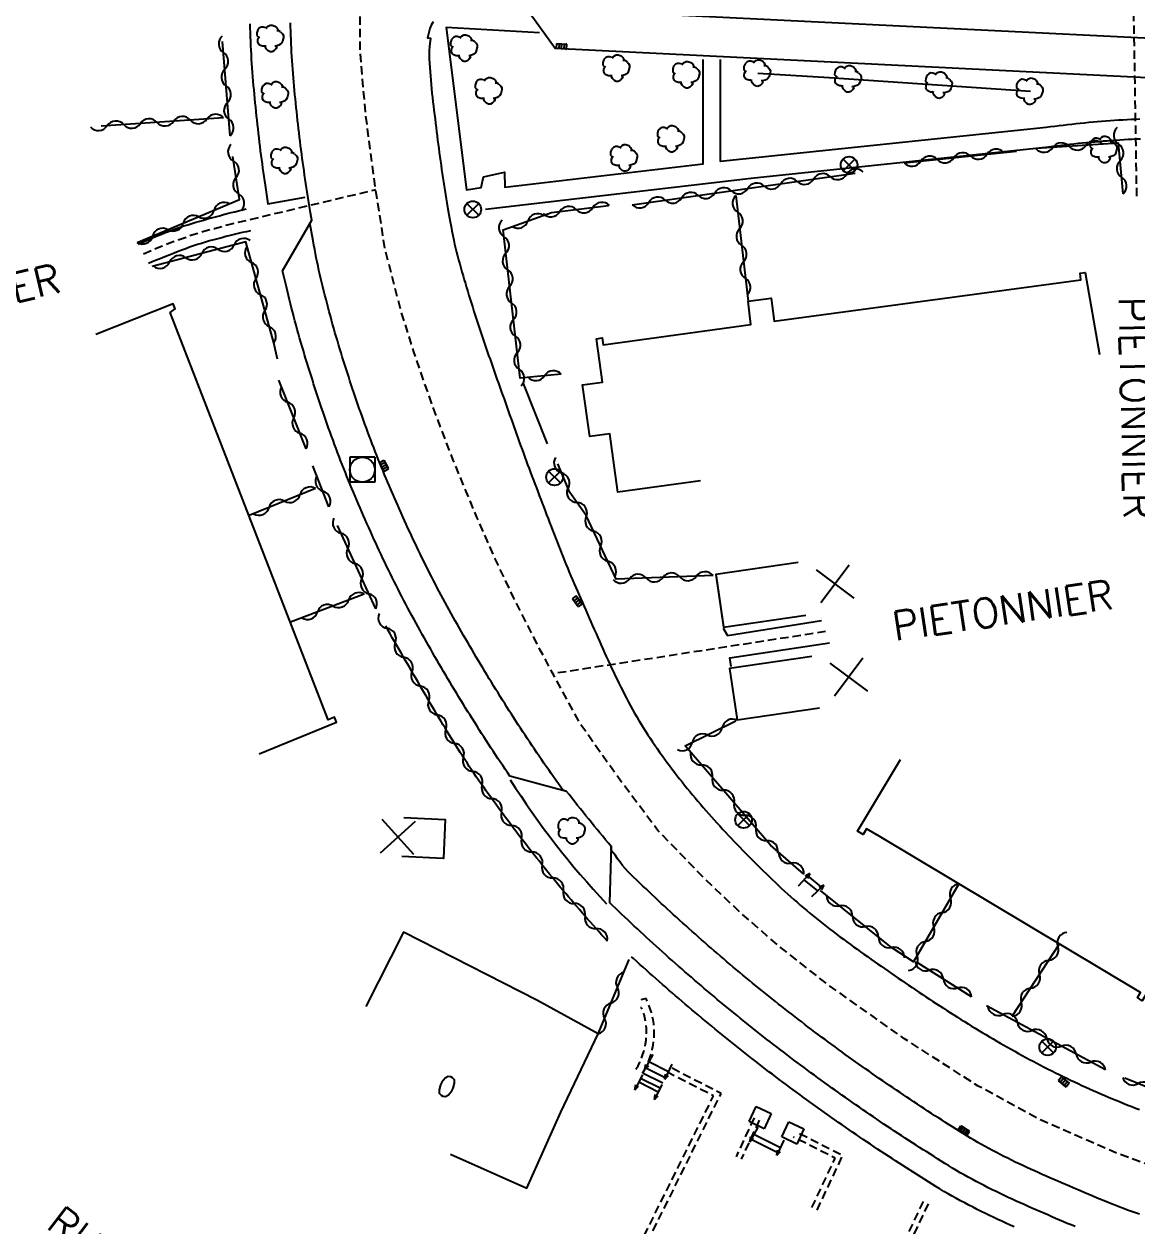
# Model space of a CAD drawing. Header units: millimetres. Extents: x 79000 to 80002, y 144000 to 145000.
# Drawn here: x 79216.1 to 79282.9, y 144671.1 to 144743.2 of the extents above; entities that cross this region are included whole.
import ezdxf
from ezdxf.enums import TextEntityAlignment as Align

# ---------------------------------------------------------------- set-up
doc = ezdxf.new("R2010")
doc.units = ezdxf.units.MM
doc.linetypes.add('DASHED', pattern=[0.75, 0.5, -0.25])
doc.layers.get('0').update_dxf_attribs({"linetype": 'CONTINUOUS'})
for name, color, linetype in [('W0001', 6, 'DASHED'), ('W0008', 7, 'CONTINUOUS'), ('W0100', 7, 'CONTINUOUS'), ('W0105', 7, 'CONTINUOUS'), ('W0112', 1, 'DASHED'), ('W0300', 7, 'CONTINUOUS'), ('W0302', 3, 'CONTINUOUS'), ('W0310', 3, 'CONTINUOUS'), ('W0400', 7, 'CONTINUOUS'), ('W0420', 7, 'CONTINUOUS'), ('W0469', 7, 'CONTINUOUS'), ('W0989', 7, 'CONTINUOUS'), ('W0991', 7, 'CONTINUOUS')]:
    doc.layers.add(name, color=color, linetype=linetype)
doc.styles.get("Standard").update_dxf_attribs({"font": 'romans.shx', "width": 0.85})

# ---------------------------------------------------------------- blocks, each defined once
blk = doc.blocks.new('T300')
for p, q in [((-0.286, 0.629), (-0.171, 0.743)), ((-0.171, 0.743), (-0.057, 0.8)), ((-0.057, 0.8), (0.057, 0.8)), ((0.057, 0.8), (0.229, 0.743)), ((0.229, 0.743), (0.343, 0.629)), ((-0.8, 0.514), (-0.857, 0.343)), ((-0.857, 0.343), (-0.857, 0.171)), ((-0.857, 0.171), (-0.743, 0.057)), ((-0.686, 0.629), (-0.8, 0.514)), ((-0.8, -0.057), (-0.743, 0.057)), ((-0.743, 0.057), (-0.686, 0.114)), ((-0.571, 0.686), (-0.686, 0.629)), ((-0.457, 0.686), (-0.571, 0.686)), ((-0.286, 0.629), (-0.457, 0.686)), ((-0.229, 0.571), (-0.286, 0.629)), ((0.343, 0.629), (0.4, 0.514)), ((0.457, 0.457), (0.343, 0.457)), ((0.4, 0.514), (0.4, 0.457)), ((0.571, 0.4), (0.457, 0.457)), ((0.571, 0.4), (0.686, 0.286)), ((0.686, 0.286), (0.743, 0.171)), ((0.743, 0.057), (0.686, -0.171)), ((0.743, 0.171), (0.743, 0.057)), ((-0.8, -0.171), (-0.8, -0.057)), ((-0.8, -0.229), (-0.8, -0.171)), ((-0.743, -0.343), (-0.8, -0.229)), ((-0.686, -0.4), (-0.743, -0.343)), ((-0.514, -0.457), (-0.686, -0.4)), ((-0.4, -0.457), (-0.514, -0.457)), ((-0.4, -0.457), (-0.343, -0.457)), ((-0.343, -0.457), (-0.343, -0.4)), ((-0.343, -0.514), (-0.343, -0.457)), ((-0.286, -0.629), (-0.343, -0.514)), ((-0.171, -0.743), (-0.286, -0.629)), ((0.229, -0.686), (0.171, -0.743)), ((0.286, -0.457), (0.229, -0.457)), ((0.286, -0.629), (0.229, -0.686)), ((0.457, -0.4), (0.286, -0.457)), ((0.343, -0.514), (0.286, -0.629)), ((0.343, -0.514), (0.343, -0.457)), ((0.571, -0.343), (0.457, -0.4)), ((0.629, -0.286), (0.571, -0.343)), ((0.686, -0.171), (0.629, -0.286)), ((-0.057, -0.8), (-0.171, -0.743)), ((0.057, -0.8), (-0.057, -0.8)), ((0.171, -0.743), (0.057, -0.8))]:
    blk.add_line(p, q)
blk = doc.blocks.new('T400')
for p, q in [((-0.15, 0.3), (0.15, 0.3)), ((-0.15, -0.25), (-0.15, 0.3)), ((-0.15, 0.15), (0.15, 0.15)), ((-0.15, 0), (0.15, 0)), ((0.15, 0.3), (0.15, -0.25)), ((-0.15, -0.15), (0.15, -0.15)), ((-0.15, -0.25), (-0.15, -0.3)), ((-0.15, -0.3), (0.15, -0.3)), ((0.15, -0.3), (0.15, -0.25))]:
    blk.add_line(p, q)
blk = doc.blocks.new('t112o')
at = {"color": 0, "linetype": 'Continuous'}
for p, q in [((-0.5, 0.5), (0.5, 0.5)), ((-0.5, -0.5), (-0.5, 0.5)), ((0.5, 0.5), (0.5, -0.5)), ((0.5, -0.5), (-0.5, -0.5))]:
    blk.add_line(p, q, dxfattribs=at)
blk = doc.blocks.new('t105o')
for p, q in [((-0.5, 0), (0.5, 0)), ((0.5, 0), (0.2, 0.1)), ((0.5, 0), (0.2, -0.1))]:
    blk.add_line(p, q)
blk = doc.blocks.new('T420')
for p, q in [((0.75, 0.75), (-0.75, 0.75)), ((-0.75, 0.75), (-0.75, -0.75)), ((0.75, 0.75), (0.75, -0.75)), ((0.75, -0.75), (-0.75, -0.75))]:
    blk.add_line(p, q)
blk.add_ellipse((0, 0), major_axis=(-0.53, 0.53), ratio=1, start_param=3.926991, end_param=10.210176)
blk = doc.blocks.new('t310o')
at = {"color": 0, "linetype": 'Continuous'}
for centre, start, end in [((-0.5, 0.375), 216.8699, 323.1304), ((0.5, -0.375), 36.8699, 143.1303)]:
    blk.add_arc(centre, 0.625, start, end, dxfattribs=at)
blk = doc.blocks.new('t991o')
at = {"color": 0, "linetype": 'Continuous'}
for p, q in [((-1, 1), (1, -1)), ((-1, -1), (1, 1))]:
    blk.add_line(p, q, dxfattribs=at)
blk = doc.blocks.new('T469')
at = {"color": 0, "linetype": 'Continuous', "flags": 128}
for points in [[(-0.354, 0.354), (0.354, -0.354)], [(-0.354, -0.354), (0.354, 0.354)]]:
    blk.add_lwpolyline(points, dxfattribs=at)
at = {"color": 0, "linetype": 'Continuous'}
blk.add_circle((0, 0), 0.5, dxfattribs=at)

msp = doc.modelspace()

# ---------------------------------------------------------------- linework, layer by layer
at = {"layer": 'W0001', "flags": 128}
for points in [[(79332.553, 144666.84), (79302.423, 144670.695), (79297.67, 144671.223), (79292.637, 144672.109), (79288.867, 144673.076), (79284.94, 144674.267), (79281.654, 144675.465), (79277.13, 144677.443), (79273.363, 144679.483), (79268.931, 144682.324), (79264.323, 144685.586), (79261.352, 144687.924), (79259.1, 144689.882), (79256.873, 144691.993), (79254.137, 144694.819), (79251.93, 144697.771), (79250.835, 144699.287), (79249.492, 144701.207), (79247.089, 144705.629), (79245.503, 144708.744), (79244.308, 144711.271), (79243.287, 144713.6), (79241.867, 144717.021), (79240.58, 144720.395), (79239.5, 144723.528), (79238.716, 144726.04), (79237.774, 144729.691), (79237.097, 144734.036), (79236.596, 144737.914), (79236.285, 144741.602), (79236.309, 144748.151), (79236.834, 144755.128), (79237.743, 144759.946), (79240.226, 144768.725), (79243.233, 144776.109), (79246.729, 144783.05), (79250.168, 144788.943), (79255.44, 144795.677), (79261.072, 144800.673), (79265.382, 144803.61), (79268.799, 144805.676), (79272.997, 144807.927), (79278.291, 144810.455), (79283.178, 144812.416), (79286.986, 144813.673), (79289.955, 144814.494), (79293.56, 144815.35), (79296.287, 144815.881), (79300.042, 144816.461), (79303.15, 144816.835), (79310.091, 144817.555)], [(79282.653, 144745.347), (79282.857, 144732.777)], [(79223.28, 144729.391), (79223.763, 144729.606), (79224.297, 144729.827), (79224.899, 144730.068), (79226.176, 144730.526), (79226.912, 144730.749), (79227.539, 144730.921), (79228.488, 144731.172), (79237.22, 144733.247)], [(79264.203, 144706.738), (79247.857, 144704.216)]]:
    msp.add_lwpolyline(points, dxfattribs=at)
at = {"layer": 'W0008', "flags": 128}
for points in [[(79313.365, 144738.471), (79247.973, 144741.713), (79246.222, 144744.138)], [(79315.131, 144740.769), (79246.222, 144744.138)], [(79229.665, 144743.189), (79229.672, 144742.938), (79229.679, 144742.685), (79229.688, 144742.417), (79229.699, 144742.148), (79229.71, 144741.879), (79229.724, 144741.611), (79229.738, 144741.344), (79229.754, 144741.077), (79229.771, 144740.81), (79229.79, 144740.545), (79229.809, 144740.28), (79229.83, 144740.015), (79229.851, 144739.751), (79229.873, 144739.488), (79229.897, 144739.226), (79229.921, 144738.964), (79229.945, 144738.702), (79229.971, 144738.441), (79229.997, 144738.181), (79230.024, 144737.921), (79230.051, 144737.662), (79230.078, 144737.403), (79230.107, 144737.143), (79230.136, 144736.882), (79230.165, 144736.622), (79230.196, 144736.361), (79230.227, 144736.101), (79230.259, 144735.841), (79230.292, 144735.581), (79230.325, 144735.321), (79230.359, 144735.061), (79230.394, 144734.802), (79230.429, 144734.542), (79230.466, 144734.283), (79230.503, 144734.023), (79230.54, 144733.764), (79230.578, 144733.505), (79230.745, 144732.402), (79232.974, 144732.793)], [(79248.666, 144697.158), (79245.265, 144698.073), (79245.121, 144698.284), (79244.977, 144698.496), (79244.834, 144698.709), (79244.691, 144698.922), (79244.549, 144699.135), (79244.407, 144699.349), (79244.266, 144699.563), (79244.125, 144699.777), (79243.985, 144699.992), (79243.845, 144700.207), (79243.706, 144700.422), (79243.568, 144700.637), (79243.429, 144700.853), (79243.292, 144701.069), (79243.154, 144701.286), (79243.018, 144701.503), (79242.881, 144701.72), (79242.746, 144701.937), (79242.61, 144702.155), (79242.476, 144702.373), (79242.341, 144702.591), (79242.208, 144702.81), (79242.074, 144703.028), (79241.942, 144703.248), (79241.809, 144703.467), (79241.678, 144703.687), (79241.546, 144703.907), (79241.416, 144704.128), (79241.285, 144704.349), (79241.156, 144704.57), (79241.026, 144704.791), (79240.898, 144705.013), (79240.769, 144705.235), (79240.642, 144705.457), (79240.514, 144705.68), (79240.388, 144705.903), (79240.261, 144706.126), (79240.136, 144706.35), (79240.01, 144706.574), (79239.886, 144706.798), (79239.761, 144707.023), (79239.638, 144707.247), (79239.514, 144707.473), (79239.391, 144707.699), (79239.269, 144707.926), (79239.148, 144708.153), (79239.028, 144708.38), (79238.908, 144708.608), (79238.79, 144708.836), (79238.672, 144709.065), (79238.555, 144709.293), (79238.439, 144709.522), (79238.324, 144709.752), (79238.21, 144709.981), (79238.096, 144710.211), (79237.984, 144710.441), (79237.872, 144710.672), (79237.761, 144710.903), (79237.651, 144711.133), (79237.541, 144711.365), (79237.432, 144711.596), (79237.325, 144711.828), (79237.217, 144712.06), (79237.111, 144712.292), (79237.005, 144712.524), (79236.9, 144712.757), (79236.795, 144712.989), (79236.692, 144713.222), (79236.588, 144713.456), (79236.486, 144713.689), (79236.384, 144713.923), (79236.283, 144714.156), (79236.183, 144714.39), (79236.083, 144714.625), (79235.983, 144714.859), (79235.884, 144715.093), (79235.786, 144715.328), (79235.689, 144715.563), (79235.591, 144715.799), (79235.493, 144716.038), (79235.396, 144716.279), (79235.299, 144716.52), (79235.204, 144716.761), (79235.11, 144717.003), (79235.017, 144717.244), (79234.925, 144717.486), (79234.834, 144717.728), (79234.744, 144717.97), (79234.655, 144718.212), (79234.567, 144718.454), (79234.479, 144718.696), (79234.393, 144718.938), (79234.307, 144719.181), (79234.222, 144719.423), (79234.138, 144719.666), (79234.055, 144719.909), (79233.972, 144720.151), (79233.891, 144720.394), (79233.81, 144720.637), (79233.729, 144720.879), (79233.649, 144721.122), (79233.57, 144721.365), (79233.492, 144721.607), (79233.414, 144721.85), (79233.336, 144722.093), (79233.259, 144722.336), (79233.182, 144722.579), (79233.104, 144722.831), (79233.026, 144723.084), (79232.949, 144723.338), (79232.874, 144723.591), (79232.799, 144723.845), (79232.726, 144724.099), (79232.653, 144724.353), (79232.582, 144724.607), (79232.511, 144724.861), (79232.442, 144725.116), (79232.373, 144725.37), (79232.305, 144725.625), (79232.239, 144725.88), (79232.173, 144726.135), (79232.108, 144726.39), (79232.044, 144726.645), (79231.981, 144726.9), (79231.919, 144727.155), (79231.857, 144727.413), (79231.631, 144728.378), (79233.376, 144731.406), (79233.313, 144731.847), (79233.27, 144732.099), (79233.228, 144732.351), (79233.186, 144732.603), (79233.146, 144732.855), (79233.105, 144733.107), (79233.066, 144733.36), (79233.027, 144733.612), (79232.989, 144733.865), (79232.952, 144734.117), (79232.915, 144734.37), (79232.879, 144734.623), (79232.844, 144734.876), (79232.809, 144735.129), (79232.776, 144735.382), (79232.742, 144735.635), (79232.71, 144735.888), (79232.678, 144736.141), (79232.647, 144736.395), (79232.616, 144736.649), (79232.587, 144736.902), (79232.558, 144737.156), (79232.529, 144737.41), (79232.502, 144737.664), (79232.475, 144737.918), (79232.448, 144738.172), (79232.422, 144738.426), (79232.396, 144738.681), (79232.372, 144738.935), (79232.348, 144739.19), (79232.324, 144739.444), (79232.302, 144739.699), (79232.28, 144739.953), (79232.259, 144740.208), (79232.24, 144740.463), (79232.221, 144740.718), (79232.203, 144740.973), (79232.187, 144741.228), (79232.172, 144741.483), (79232.158, 144741.738), (79232.145, 144741.993), (79232.134, 144742.249), (79232.124, 144742.504), (79232.116, 144742.76), (79232.109, 144743.006), (79232.102, 144743.252)], [(79240.669, 144743.313), (79240.551, 144743.113), (79240.453, 144742.899), (79240.313, 144742.352), (79240.494, 144742.332), (79240.436, 144741.835), (79240.428, 144741.584), (79240.426, 144741.333), (79240.431, 144741.082), (79240.441, 144740.831), (79240.456, 144740.573), (79240.474, 144740.315), (79240.494, 144740.058), (79240.516, 144739.8), (79240.539, 144739.543), (79240.565, 144739.286), (79240.592, 144739.029), (79240.62, 144738.772), (79240.649, 144738.516), (79240.68, 144738.259), (79240.711, 144738.003), (79240.742, 144737.746), (79240.774, 144737.49), (79240.805, 144737.233), (79240.837, 144736.977), (79240.868, 144736.725), (79240.9, 144736.473), (79240.931, 144736.221), (79240.964, 144735.969), (79240.997, 144735.717), (79241.03, 144735.466), (79241.064, 144735.214), (79241.099, 144734.962), (79241.134, 144734.711), (79241.169, 144734.46), (79241.205, 144734.208), (79241.242, 144733.957), (79241.28, 144733.706), (79241.318, 144733.455), (79241.357, 144733.204), (79241.396, 144732.953), (79241.436, 144732.703), (79241.477, 144732.452), (79241.519, 144732.202), (79241.56, 144731.979), (79241.604, 144731.756), (79241.649, 144731.534), (79241.692, 144731.312), (79241.741, 144731.039), (79241.788, 144730.767), (79241.837, 144730.494), (79241.894, 144730.223), (79241.95, 144729.983), (79242.008, 144729.744), (79242.067, 144729.505), (79242.128, 144729.266), (79242.19, 144729.028), (79242.254, 144728.791), (79242.32, 144728.553), (79242.386, 144728.316), (79242.454, 144728.08), (79242.522, 144727.843), (79242.592, 144727.607), (79242.662, 144727.371), (79242.734, 144727.136), (79242.806, 144726.9), (79242.88, 144726.659), (79242.956, 144726.419), (79243.032, 144726.178), (79243.109, 144725.938), (79243.186, 144725.698), (79243.264, 144725.458), (79243.343, 144725.219), (79243.422, 144724.979), (79243.502, 144724.74), (79243.582, 144724.501), (79243.663, 144724.262), (79243.745, 144724.024), (79243.826, 144723.785), (79243.908, 144723.547), (79243.991, 144723.308), (79244.074, 144723.07), (79244.157, 144722.832), (79244.24, 144722.594), (79244.323, 144722.356), (79244.407, 144722.119), (79244.491, 144721.881), (79244.575, 144721.643), (79244.66, 144721.405), (79244.744, 144721.168), (79244.828, 144720.93), (79244.913, 144720.692), (79244.997, 144720.455), (79245.081, 144720.217), (79245.165, 144719.98), (79245.25, 144719.742), (79245.334, 144719.504), (79245.415, 144719.273), (79245.497, 144719.043), (79245.579, 144718.813), (79245.661, 144718.582), (79245.743, 144718.352), (79245.826, 144718.122), (79245.909, 144717.892), (79245.992, 144717.662), (79246.076, 144717.432), (79246.16, 144717.202), (79246.245, 144716.973), (79246.33, 144716.744), (79246.416, 144716.515), (79246.502, 144716.286), (79246.589, 144716.057), (79246.677, 144715.826), (79246.765, 144715.595), (79246.853, 144715.364), (79246.941, 144715.133), (79247.028, 144714.902), (79247.116, 144714.67), (79247.204, 144714.439), (79247.292, 144714.208), (79247.38, 144713.977), (79247.468, 144713.746), (79247.556, 144713.515), (79247.645, 144713.284), (79247.734, 144713.053), (79247.823, 144712.823), (79247.912, 144712.592), (79248.002, 144712.362), (79248.092, 144712.131), (79248.182, 144711.901), (79248.273, 144711.671), (79248.365, 144711.442), (79248.457, 144711.212), (79248.549, 144710.983), (79248.642, 144710.754), (79248.736, 144710.525), (79248.83, 144710.296), (79248.925, 144710.068), (79249.021, 144709.84), (79249.117, 144709.612), (79249.215, 144709.385), (79249.313, 144709.158), (79249.412, 144708.931), (79249.512, 144708.705), (79249.612, 144708.479), (79249.716, 144708.248), (79249.819, 144708.017), (79249.921, 144707.785), (79250.023, 144707.554), (79250.125, 144707.322), (79250.227, 144707.091), (79250.329, 144706.859), (79250.431, 144706.628), (79250.533, 144706.396), (79250.636, 144706.165), (79250.739, 144705.934), (79250.842, 144705.703), (79250.946, 144705.472), (79251.05, 144705.242), (79251.155, 144705.012), (79251.261, 144704.782), (79251.368, 144704.553), (79251.476, 144704.325), (79251.585, 144704.097), (79251.695, 144703.869), (79251.806, 144703.642), (79251.918, 144703.416), (79252.032, 144703.19), (79252.148, 144702.965), (79252.265, 144702.741), (79252.383, 144702.518), (79252.503, 144702.296), (79252.626, 144702.074), (79252.75, 144701.854), (79252.876, 144701.634), (79253.004, 144701.416), (79253.135, 144701.198), (79253.267, 144700.982), (79253.402, 144700.767), (79253.54, 144700.553), (79253.68, 144700.341), (79253.819, 144700.133), (79253.96, 144699.926), (79254.102, 144699.721), (79254.246, 144699.516), (79254.391, 144699.313), (79254.537, 144699.111), (79254.684, 144698.91), (79254.832, 144698.71), (79254.982, 144698.511), (79255.133, 144698.313), (79255.285, 144698.116), (79255.438, 144697.92), (79255.592, 144697.724), (79255.748, 144697.53), (79255.904, 144697.337), (79256.061, 144697.145), (79256.22, 144696.953), (79256.379, 144696.763), (79256.54, 144696.573), (79256.701, 144696.384), (79256.863, 144696.196), (79257.027, 144696.009), (79257.191, 144695.822), (79257.356, 144695.636), (79257.522, 144695.451), (79257.689, 144695.267), (79257.856, 144695.084), (79258.025, 144694.901), (79258.194, 144694.719), (79258.364, 144694.537), (79258.534, 144694.356), (79258.706, 144694.176), (79258.878, 144693.996), (79259.051, 144693.817), (79259.224, 144693.639), (79259.398, 144693.461), (79259.573, 144693.283), (79259.748, 144693.106), (79259.924, 144692.93), (79260.101, 144692.754), (79260.278, 144692.579), (79260.455, 144692.404), (79260.633, 144692.229), (79260.812, 144692.055), (79260.991, 144691.882), (79261.174, 144691.705), (79261.359, 144691.53), (79261.545, 144691.356), (79261.732, 144691.184), (79261.921, 144691.014), (79262.11, 144690.844), (79262.301, 144690.676), (79262.492, 144690.509), (79262.685, 144690.344), (79262.878, 144690.18), (79263.073, 144690.017), (79263.268, 144689.855), (79263.465, 144689.694), (79263.662, 144689.534), (79263.86, 144689.376), (79264.059, 144689.218), (79264.259, 144689.062), (79264.459, 144688.906), (79264.661, 144688.752), (79264.863, 144688.598), (79265.066, 144688.445), (79265.269, 144688.293), (79265.473, 144688.142), (79265.678, 144687.992), (79265.884, 144687.842), (79266.09, 144687.693), (79266.296, 144687.545), (79266.503, 144687.398), (79266.711, 144687.251), (79266.916, 144687.106), (79267.121, 144686.962), (79267.327, 144686.818), (79267.532, 144686.675), (79267.738, 144686.531), (79267.944, 144686.388), (79268.15, 144686.246), (79268.356, 144686.103), (79268.563, 144685.961), (79268.769, 144685.82), (79268.976, 144685.679), (79269.184, 144685.538), (79269.391, 144685.398), (79269.599, 144685.258), (79269.807, 144685.118), (79270.015, 144684.979), (79270.224, 144684.84), (79270.433, 144684.702), (79270.642, 144684.565), (79270.851, 144684.428), (79271.061, 144684.291), (79271.271, 144684.155), (79271.482, 144684.019), (79271.693, 144683.885), (79271.904, 144683.75), (79272.115, 144683.616), (79272.327, 144683.483), (79272.54, 144683.351), (79272.752, 144683.219), (79272.965, 144683.088), (79273.179, 144682.957), (79273.393, 144682.827), (79273.607, 144682.698), (79273.822, 144682.57), (79274.037, 144682.442), (79274.253, 144682.315), (79274.469, 144682.189), (79274.686, 144682.064), (79274.903, 144681.939), (79275.12, 144681.815), (79275.338, 144681.692), (79275.557, 144681.57), (79275.776, 144681.448), (79275.996, 144681.328), (79276.216, 144681.208), (79276.436, 144681.089), (79276.658, 144680.971), (79276.879, 144680.854), (79277.102, 144680.738), (79277.325, 144680.623), (79277.548, 144680.509), (79277.772, 144680.396), (79277.997, 144680.284), (79278.222, 144680.172), (79278.448, 144680.062), (79278.675, 144679.953), (79278.901, 144679.845), (79279.127, 144679.739), (79279.354, 144679.633), (79279.581, 144679.528), (79279.809, 144679.425), (79280.037, 144679.322), (79280.265, 144679.221), (79280.494, 144679.12), (79280.723, 144679.021), (79280.952, 144678.922), (79281.182, 144678.824), (79281.412, 144678.728), (79281.643, 144678.632), (79281.874, 144678.537), (79282.105, 144678.443), (79282.336, 144678.35), (79282.568, 144678.258), (79282.8, 144678.167), (79283.032, 144678.077)], [(79247.033, 144742.648), (79241.441, 144742.968), (79242.668, 144733.229), (79243.532, 144733.366), (79243.687, 144734.004), (79244.945, 144734.301), (79244.958, 144733.395), (79256.869, 144734.783), (79256.869, 144741.045)], [(79283.054, 144737.466), (79282.8, 144737.456), (79282.546, 144737.444), (79282.293, 144737.432), (79282.039, 144737.417), (79281.783, 144737.402), (79281.527, 144737.385), (79281.271, 144737.367), (79281.016, 144737.348), (79280.76, 144737.328), (79280.504, 144737.307), (79280.249, 144737.285), (79279.994, 144737.262), (79279.738, 144737.238), (79279.483, 144737.213), (79279.228, 144737.186), (79278.973, 144737.159), (79278.718, 144737.131), (79278.464, 144737.101), (79278.209, 144737.071), (79277.954, 144737.039), (79277.7, 144737.006), (79277.446, 144736.973), (79257.903, 144734.923), (79257.903, 144741.045)], [(79243.806, 144732.083), (79259.749, 144733.94), (79277.583, 144735.811), (79277.851, 144735.846), (79278.101, 144735.878), (79278.351, 144735.909), (79278.6, 144735.939), (79278.85, 144735.968), (79279.1, 144735.996), (79279.35, 144736.023), (79279.601, 144736.048), (79279.851, 144736.073), (79280.101, 144736.097), (79280.352, 144736.12), (79280.603, 144736.141), (79280.853, 144736.162), (79281.104, 144736.181), (79281.355, 144736.2), (79281.606, 144736.217), (79281.857, 144736.234), (79282.108, 144736.249), (79282.355, 144736.263), (79282.602, 144736.276), (79282.849, 144736.287), (79283.096, 144736.296)], [(79222.974, 144729.965), (79223.197, 144730.071), (79223.42, 144730.174), (79223.645, 144730.275), (79223.871, 144730.373), (79224.098, 144730.469), (79224.326, 144730.562), (79224.554, 144730.653), (79224.784, 144730.742), (79225.015, 144730.828), (79225.247, 144730.911), (79225.48, 144730.992), (79225.714, 144731.069), (79225.949, 144731.144), (79226.184, 144731.217), (79226.421, 144731.287), (79226.657, 144731.356), (79226.894, 144731.423), (79227.132, 144731.489), (79227.37, 144731.554), (79227.607, 144731.618), (79227.845, 144731.682), (79228.083, 144731.747), (79228.31, 144731.807), (79228.537, 144731.866), (79228.764, 144731.923), (79228.992, 144731.979), (79229.22, 144732.033), (79229.448, 144732.085)], [(79229.706, 144730.776), (79229.459, 144730.722), (79229.214, 144730.666), (79228.968, 144730.609), (79228.723, 144730.55), (79228.479, 144730.49), (79228.234, 144730.427), (79227.989, 144730.364), (79227.743, 144730.3), (79227.498, 144730.234), (79227.254, 144730.167), (79227.01, 144730.097), (79226.767, 144730.024), (79226.525, 144729.947), (79226.289, 144729.868), (79226.054, 144729.786), (79225.82, 144729.701), (79225.587, 144729.614), (79225.355, 144729.526), (79225.123, 144729.436), (79224.892, 144729.345), (79224.66, 144729.254), (79224.429, 144729.163), (79224.217, 144729.079), (79224.006, 144728.993), (79223.795, 144728.906), (79223.586, 144728.817)], [(79258.052, 144706.943), (79258.325, 144706.507), (79263.962, 144707.415)], [(79258.535, 144704.647), (79258.454, 144705.175), (79264.445, 144706.06)], [(79275.514, 144671.043), (79275.271, 144671.153), (79275.026, 144671.263), (79274.781, 144671.376), (79274.535, 144671.49), (79274.289, 144671.606), (79274.042, 144671.724), (79273.795, 144671.844), (79273.547, 144671.965), (79273.299, 144672.09), (79273.05, 144672.216), (79272.801, 144672.345), (79272.552, 144672.476), (79272.303, 144672.61), (79272.054, 144672.747), (79271.805, 144672.886), (79271.555, 144673.029), (79271.306, 144673.174), (79271.057, 144673.323), (79270.815, 144673.471), (79270.589, 144673.612), (79270.369, 144673.748), (79270.149, 144673.886), (79269.93, 144674.023), (79269.711, 144674.161), (79269.493, 144674.3), (79269.275, 144674.439), (79269.057, 144674.578), (79268.839, 144674.718), (79268.622, 144674.858), (79268.405, 144674.999), (79268.188, 144675.14), (79267.972, 144675.282), (79267.756, 144675.424), (79267.54, 144675.566), (79267.325, 144675.709), (79267.11, 144675.852), (79266.895, 144675.996), (79266.681, 144676.14), (79266.467, 144676.284), (79266.253, 144676.429), (79266.039, 144676.575), (79265.826, 144676.72), (79265.613, 144676.867), (79265.401, 144677.013), (79265.189, 144677.16), (79264.977, 144677.308), (79264.766, 144677.456), (79264.554, 144677.604), (79264.344, 144677.753), (79264.133, 144677.902), (79263.923, 144678.052), (79263.713, 144678.202), (79263.503, 144678.353), (79263.294, 144678.504), (79263.085, 144678.655), (79262.877, 144678.807), (79262.669, 144678.959), (79262.461, 144679.112), (79262.253, 144679.265), (79262.046, 144679.419), (79261.839, 144679.573), (79261.632, 144679.727), (79261.426, 144679.882), (79261.22, 144680.037), (79261.015, 144680.193), (79260.809, 144680.349), (79260.604, 144680.506), (79260.4, 144680.663), (79260.196, 144680.821), (79259.992, 144680.979), (79259.788, 144681.137), (79259.585, 144681.296), (79259.382, 144681.455), (79259.179, 144681.615), (79258.977, 144681.775), (79258.775, 144681.936), (79258.573, 144682.097), (79258.372, 144682.258), (79258.171, 144682.42), (79257.971, 144682.582), (79257.77, 144682.745), (79257.571, 144682.909), (79257.371, 144683.072), (79257.172, 144683.236), (79256.973, 144683.401), (79256.774, 144683.566), (79256.576, 144683.731), (79256.378, 144683.897), (79256.181, 144684.064), (79255.984, 144684.231), (79255.787, 144684.398), (79255.59, 144684.566), (79255.394, 144684.734), (79255.198, 144684.902), (79255.003, 144685.071), (79254.808, 144685.241), (79254.613, 144685.411), (79254.418, 144685.581), (79254.224, 144685.752), (79254.031, 144685.923), (79253.837, 144686.095), (79253.644, 144686.267), (79253.451, 144686.44), (79253.259, 144686.613), (79253.067, 144686.787), (79252.875, 144686.961), (79252.684, 144687.135), (79252.565, 144687.244)]]:
    msp.add_lwpolyline(points, dxfattribs=at)
for points in [[(79283.027, 144671.798), (79282.791, 144671.88), (79282.555, 144671.964), (79282.32, 144672.05), (79282.085, 144672.137), (79281.852, 144672.226), (79281.618, 144672.317), (79281.386, 144672.409), (79281.153, 144672.502), (79280.922, 144672.597), (79280.69, 144672.693), (79280.46, 144672.79), (79280.229, 144672.888), (79279.996, 144672.988), (79279.763, 144673.088), (79279.529, 144673.187), (79279.296, 144673.287), (79279.062, 144673.386), (79278.828, 144673.486), (79278.595, 144673.585), (79278.362, 144673.685), (79278.128, 144673.785), (79277.895, 144673.886), (79277.663, 144673.987), (79277.43, 144674.089), (79277.198, 144674.191), (79276.966, 144674.294), (79276.734, 144674.398), (79276.503, 144674.503), (79276.273, 144674.608), (79276.043, 144674.715), (79275.813, 144674.823), (79275.585, 144674.932), (79275.356, 144675.043), (79275.129, 144675.155), (79274.902, 144675.268), (79274.676, 144675.383), (79274.45, 144675.5), (79274.226, 144675.618), (79274.002, 144675.739), (79273.78, 144675.861), (79273.558, 144675.985), (79273.337, 144676.111), (79273.117, 144676.24), (79272.899, 144676.37), (79272.681, 144676.503), (79272.467, 144676.636), (79272.254, 144676.769), (79272.04, 144676.902), (79271.827, 144677.036), (79271.614, 144677.17), (79271.402, 144677.305), (79271.19, 144677.44), (79270.978, 144677.575), (79270.767, 144677.711), (79270.555, 144677.848), (79270.345, 144677.984), (79270.134, 144678.121), (79269.924, 144678.259), (79269.714, 144678.397), (79269.504, 144678.535), (79269.295, 144678.674), (79269.086, 144678.813), (79268.878, 144678.953), (79268.669, 144679.093), (79268.461, 144679.233), (79268.254, 144679.374), (79268.046, 144679.515), (79267.839, 144679.657), (79267.633, 144679.799), (79267.426, 144679.941), (79267.22, 144680.084), (79267.015, 144680.227), (79266.809, 144680.371), (79266.604, 144680.515), (79266.399, 144680.659), (79266.195, 144680.804), (79265.991, 144680.95), (79265.787, 144681.095), (79265.584, 144681.242), (79265.381, 144681.388), (79265.178, 144681.535), (79264.975, 144681.683), (79264.773, 144681.83), (79264.571, 144681.979), (79264.37, 144682.127), (79264.169, 144682.277), (79263.968, 144682.426), (79263.767, 144682.576), (79263.567, 144682.726), (79263.367, 144682.877), (79263.168, 144683.028), (79262.968, 144683.18), (79262.769, 144683.332), (79262.571, 144683.484), (79262.373, 144683.637), (79262.175, 144683.791), (79261.977, 144683.944), (79261.78, 144684.099), (79261.583, 144684.253), (79261.386, 144684.408), (79261.19, 144684.564), (79260.994, 144684.719), (79260.799, 144684.876), (79260.603, 144685.032), (79260.408, 144685.189), (79260.214, 144685.347), (79260.019, 144685.505), (79259.826, 144685.663), (79259.632, 144685.822), (79259.439, 144685.981), (79259.246, 144686.141), (79259.053, 144686.301), (79258.861, 144686.462), (79258.669, 144686.623), (79258.477, 144686.784), (79258.286, 144686.946), (79258.095, 144687.108), (79257.904, 144687.271), (79257.714, 144687.434), (79257.524, 144687.598), (79257.335, 144687.762), (79257.145, 144687.926), (79256.956, 144688.091), (79256.768, 144688.256), (79256.579, 144688.422), (79256.392, 144688.588), (79256.204, 144688.755), (79256.017, 144688.922), (79255.83, 144689.089), (79255.643, 144689.257), (79255.457, 144689.425), (79255.271, 144689.594), (79255.085, 144689.763), (79254.9, 144689.933), (79254.715, 144690.103), (79254.531, 144690.273), (79254.347, 144690.444), (79254.163, 144690.616), (79253.979, 144690.787), (79253.796, 144690.96), (79253.613, 144691.132), (79253.431, 144691.305), (79253.248, 144691.479), (79253.067, 144691.653), (79252.885, 144691.827), (79252.704, 144692.002), (79252.523, 144692.178), (79252.35, 144692.352), (79252.185, 144692.532), (79252.026, 144692.717), (79251.874, 144692.908), (79251.729, 144693.105), (79251.591, 144693.308), (79251.334, 144693.613), (79251.347, 144693.853, -0.009757), (79248.671, 144697.157), (79248.445, 144697.232), (79248.319, 144697.412), (79248.173, 144697.618), (79248.028, 144697.823), (79247.883, 144698.029), (79247.738, 144698.235), (79247.594, 144698.442), (79247.451, 144698.648), (79247.308, 144698.856), (79247.166, 144699.063), (79247.024, 144699.271), (79246.882, 144699.479), (79246.741, 144699.687), (79246.601, 144699.896), (79246.461, 144700.105), (79246.321, 144700.314), (79246.182, 144700.524), (79246.044, 144700.733), (79245.906, 144700.944), (79245.768, 144701.154), (79245.631, 144701.365), (79245.495, 144701.576), (79245.359, 144701.787), (79245.223, 144701.999), (79245.088, 144702.211), (79244.953, 144702.423), (79244.819, 144702.636), (79244.685, 144702.849), (79244.552, 144703.062), (79244.42, 144703.276), (79244.287, 144703.49), (79244.156, 144703.704), (79244.025, 144703.918), (79243.894, 144704.133), (79243.764, 144704.348), (79243.634, 144704.563), (79243.505, 144704.779), (79243.376, 144704.995), (79243.248, 144705.211), (79243.12, 144705.428), (79242.993, 144705.645), (79242.866, 144705.862), (79242.74, 144706.08), (79242.614, 144706.297), (79242.488, 144706.516), (79242.364, 144706.734), (79242.239, 144706.953), (79242.115, 144707.172), (79241.992, 144707.391), (79241.869, 144707.611), (79241.747, 144707.831), (79241.625, 144708.051), (79241.503, 144708.272), (79241.382, 144708.492), (79241.263, 144708.712), (79241.145, 144708.931), (79241.027, 144709.152), (79240.911, 144709.372), (79240.795, 144709.593), (79240.68, 144709.814), (79240.566, 144710.036), (79240.452, 144710.258), (79240.34, 144710.48), (79240.228, 144710.703), (79240.117, 144710.926), (79240.007, 144711.15), (79239.897, 144711.374), (79239.788, 144711.598), (79239.68, 144711.823), (79239.573, 144712.047), (79239.466, 144712.273), (79239.36, 144712.498), (79239.255, 144712.724), (79239.15, 144712.95), (79239.046, 144713.177), (79238.943, 144713.404), (79238.84, 144713.631), (79238.738, 144713.858), (79238.637, 144714.086), (79238.536, 144714.314), (79238.436, 144714.542), (79238.336, 144714.77), (79238.237, 144714.999), (79238.139, 144715.228), (79238.041, 144715.458), (79237.944, 144715.687), (79237.847, 144715.917), (79237.751, 144716.147), (79237.655, 144716.378), (79237.56, 144716.608), (79237.465, 144716.84), (79237.371, 144717.073), (79237.278, 144717.305), (79237.186, 144717.538), (79237.095, 144717.772), (79237.005, 144718.006), (79236.916, 144718.24), (79236.827, 144718.474), (79236.74, 144718.709), (79236.653, 144718.944), (79236.568, 144719.179), (79236.483, 144719.415), (79236.398, 144719.651), (79236.315, 144719.887), (79236.232, 144720.123), (79236.15, 144720.36), (79236.069, 144720.597), (79235.988, 144720.834), (79235.908, 144721.071), (79235.829, 144721.309), (79235.75, 144721.546), (79235.672, 144721.784), (79235.594, 144722.023), (79235.517, 144722.261), (79235.44, 144722.499), (79235.364, 144722.738), (79235.289, 144722.977), (79235.213, 144723.216), (79235.137, 144723.46), (79235.062, 144723.705), (79234.988, 144723.95), (79234.914, 144724.195), (79234.842, 144724.441), (79234.771, 144724.687), (79234.701, 144724.933), (79234.632, 144725.179), (79234.563, 144725.426), (79234.496, 144725.673), (79234.429, 144725.92), (79234.364, 144726.167), (79234.299, 144726.415), (79234.235, 144726.662), (79234.172, 144726.911), (79234.11, 144727.159), (79234.048, 144727.407), (79233.988, 144727.656), (79233.928, 144727.905), (79233.869, 144728.155), (79233.812, 144728.405), (79233.757, 144728.656), (79233.704, 144728.907), (79233.653, 144729.159), (79233.604, 144729.41), (79233.556, 144729.663), (79233.511, 144729.915), (79233.467, 144730.168), (79233.272, 144731.25)], [(79245.291, 144697.851, 0.047902), (79251.065, 144690.419)], [(79279.17, 144671.058), (79278.939, 144671.156), (79278.706, 144671.255), (79278.473, 144671.355), (79278.24, 144671.454, -0.000074), (79278.239, 144671.454), (79278.006, 144671.554, -0.000165), (79278.004, 144671.554), (79277.77, 144671.654), (79277.534, 144671.755), (79277.298, 144671.857), (79277.061, 144671.959), (79276.824, 144672.062), (79276.586, 144672.166), (79276.348, 144672.271), (79276.11, 144672.377), (79275.871, 144672.484), (79275.632, 144672.592), (79275.393, 144672.702), (79275.154, 144672.813), (79274.914, 144672.926), (79274.675, 144673.04), (79274.435, 144673.156), (79274.196, 144673.274), (79273.956, 144673.394), (79273.717, 144673.515), (79273.478, 144673.639), (79273.239, 144673.765), (79273, 144673.894), (79272.762, 144674.024), (79272.524, 144674.157), (79272.286, 144674.293), (79272.049, 144674.432), (79271.813, 144674.573), (79271.581, 144674.715), (79271.359, 144674.852), (79271.142, 144674.987), (79270.925, 144675.123), (79270.708, 144675.259), (79270.492, 144675.396), (79270.276, 144675.533), (79270.06, 144675.67), (79269.845, 144675.808), (79269.63, 144675.946), (79269.415, 144676.085), (79269.201, 144676.224), (79268.986, 144676.363), (79268.773, 144676.503), (79268.559, 144676.643), (79268.346, 144676.784), (79268.133, 144676.925), (79267.921, 144677.067), (79267.708, 144677.209), (79267.497, 144677.351), (79267.285, 144677.494), (79267.074, 144677.637), (79266.863, 144677.781), (79266.652, 144677.925), (79266.442, 144678.069), (79266.232, 144678.214), (79266.022, 144678.36), (79265.813, 144678.505), (79265.604, 144678.652), (79265.395, 144678.798), (79265.187, 144678.945), (79264.979, 144679.093), (79264.771, 144679.241), (79264.564, 144679.389), (79264.357, 144679.538), (79264.15, 144679.687), (79263.944, 144679.836), (79263.738, 144679.987), (79263.532, 144680.137), (79263.326, 144680.288), (79263.121, 144680.439), (79262.917, 144680.591), (79262.712, 144680.743), (79262.508, 144680.896), (79262.304, 144681.049), (79262.101, 144681.202), (79261.898, 144681.356), (79261.695, 144681.51), (79261.493, 144681.665), (79261.29, 144681.82), (79261.089, 144681.976), (79260.887, 144682.132), (79260.686, 144682.289), (79260.485, 144682.446), (79260.285, 144682.603), (79260.085, 144682.761), (79259.885, 144682.919), (79259.685, 144683.078), (79259.486, 144683.237), (79259.287, 144683.396), (79259.089, 144683.556), (79258.891, 144683.717), (79258.693, 144683.877), (79258.496, 144684.039), (79258.298, 144684.2), (79258.102, 144684.362), (79257.905, 144684.525), (79257.709, 144684.688), (79257.513, 144684.852), (79257.318, 144685.015), (79257.123, 144685.18), (79256.928, 144685.345), (79256.734, 144685.51), (79256.54, 144685.675), (79256.346, 144685.841), (79256.152, 144686.008), (79255.959, 144686.175), (79255.767, 144686.342), (79255.574, 144686.51), (79255.382, 144686.679), (79255.19, 144686.847), (79254.999, 144687.016), (79254.808, 144687.186), (79254.617, 144687.356), (79254.427, 144687.527), (79254.237, 144687.698), (79254.047, 144687.869), (79253.858, 144688.041), (79253.669, 144688.213), (79253.481, 144688.386), (79253.292, 144688.559), (79253.104, 144688.733), (79252.917, 144688.907), (79252.729, 144689.081), (79252.543, 144689.256), (79252.356, 144689.432), (79252.17, 144689.607), (79251.984, 144689.784), (79251.798, 144689.96), (79251.255, 144690.48), (79251.354, 144693.887)]]:
    msp.add_lwpolyline(points, format="xyb", dxfattribs=at)
at = {"layer": 'W0100', "flags": 128}
for points in [[(79256.701, 144715.791), (79251.749, 144715.102), (79251.261, 144718.608), (79250.055, 144718.44), (79249.624, 144721.537), (79250.828, 144721.705), (79250.467, 144724.303), (79250.807, 144724.364), (79250.868, 144723.93), (79259.725, 144725.163), (79259.553, 144726.553), (79260.934, 144726.744), (79261.127, 144725.358), (79279.522, 144727.83), (79279.48, 144728.228), (79279.774, 144728.279), (79280.628, 144723.352)], [(79230.231, 144699.418), (79234.855, 144701.319), (79234.739, 144701.602), (79234.37, 144701.459), (79224.885, 144725.885), (79225.186, 144726.091), (79225.061, 144726.404), (79220.418, 144724.549)], [(79262.562, 144710.89), (79257.614, 144710.173), (79258.072, 144707.01), (79263.02, 144707.727)], [(79257.643, 144710.066), (79258.076, 144707.024)], [(79263.385, 144705.254), (79258.438, 144704.527), (79258.89, 144701.451), (79263.837, 144702.178)], [(79285.758, 144688.898), (79283.194, 144684.605), (79282.917, 144684.799), (79283.097, 144685.107), (79267.414, 144694.473), (79266.651, 144694.914), (79266.46, 144694.583), (79266.128, 144694.774), (79268.692, 144699.067)], [(79238.895, 144695.595), (79241.392, 144695.468), (79241.274, 144693.13), (79238.777, 144693.256)], [(79263.944, 144691.443), (79263.118, 144692.115)], [(79263.737, 144691.188), (79262.911, 144691.861)], [(79241.711, 144675.41), (79246.275, 144673.368), (79248.312, 144677.919), (79250.563, 144682.618), (79246.885, 144684.644), (79238.881, 144688.714), (79236.614, 144684.258)], [(79254.59, 144679.979), (79253.419, 144680.565)], [(79254.774, 144680.346), (79253.602, 144680.932)], [(79254.164, 144679.126), (79252.993, 144679.712)], [(79254.281, 144679.36), (79253.109, 144679.946)], [(79254.431, 144679.659), (79253.259, 144680.245)], [(79261.335, 144675.475), (79259.738, 144676.274)], [(79261.491, 144675.787), (79259.894, 144676.585)]]:
    msp.add_lwpolyline(points, dxfattribs=at)
at = {"layer": 'W0112', "flags": 128}
for points in [[(79252.828, 144680.494), (79252.951, 144680.707), (79253.056, 144680.914), (79253.149, 144681.125), (79253.229, 144681.341), (79253.299, 144681.562), (79253.356, 144681.788), (79253.401, 144682.016), (79253.433, 144682.245), (79253.452, 144682.475), (79253.458, 144682.705), (79253.452, 144682.937), (79253.434, 144683.168), (79253.406, 144683.373), (79253.365, 144683.573), (79253.311, 144683.77), (79253.245, 144683.963), (79253.158, 144684.171), (79253.153, 144684.185), (79253.099, 144684.171)], [(79253.23, 144680.262), (79253.36, 144680.486), (79253.476, 144680.715), (79253.579, 144680.95), (79253.669, 144681.19), (79253.746, 144681.436), (79253.809, 144681.686), (79253.859, 144681.94), (79253.894, 144682.194), (79253.916, 144682.449), (79253.923, 144682.704), (79253.916, 144682.961), (79253.896, 144683.218), (79253.864, 144683.452), (79253.817, 144683.681), (79253.756, 144683.906), (79253.679, 144684.128), (79253.589, 144684.345), (79253.436, 144684.735), (79252.986, 144684.622)], [(79247.069, 144656.595), (79251.293, 144665.659), (79257.937, 144679.043), (79254.981, 144680.558)], [(79250.986, 144665.811), (79257.481, 144678.893), (79254.825, 144680.254)], [(79259.911, 144677.579), (79258.833, 144675.253)], [(79260.221, 144677.436), (79259.144, 144675.109)], [(79263.381, 144672.201), (79264.778, 144675.155), (79262.272, 144676.438)], [(79263.69, 144672.054), (79265.228, 144675.308), (79262.428, 144676.742)], [(79263.771, 144659.231), (79270.155, 144672.748)], [(79264.08, 144659.085), (79270.464, 144672.602)]]:
    msp.add_lwpolyline(points, dxfattribs=at)
at = {"layer": 'W0302', "flags": 128}
msp.add_lwpolyline([(79260.138, 144740.236), (79264.425, 144739.972), (79276.49, 144739.143)], dxfattribs=at)
at = {"layer": 'W0310', "flags": 128}
for points in [[(79228.483, 144736.477), (79228.031, 144742.124)], [(79228.09, 144737.551), (79220.747, 144737.051)], [(79282.056, 144732.991), (79281.777, 144736.027), (79276.859, 144735.702)], [(79222.908, 144730.066), (79229.051, 144732.652), (79228.642, 144735.226)], [(79268.919, 144734.848), (79275.657, 144735.551)], [(79252.602, 144732.335), (79265.984, 144734.238)], [(79258.814, 144732.889), (79259.553, 144726.553)], [(79248.344, 144722.186), (79245.882, 144721.949), (79244.86, 144730.841), (79247.769, 144731.87), (79251.179, 144732.286)], [(79231.314, 144723.071), (79231.104, 144724.065), (79229.416, 144730.114), (79223.814, 144728.634)], [(79233.038, 144717.703), (79231.41, 144721.822)], [(79247.522, 144718), (79246.082, 144721.61)], [(79234.413, 144714.225), (79233.453, 144716.683)], [(79257.451, 144710.101), (79251.643, 144709.881), (79249.84, 144713.709), (79248.856, 144715.084), (79248.15, 144716.805)], [(79233.594, 144715.327), (79229.618, 144713.696)], [(79237.216, 144708.098), (79234.915, 144713.111)], [(79236.526, 144708.983), (79232.101, 144707.303)], [(79251.109, 144688.187), (79250.939, 144688.374), (79250.769, 144688.561), (79250.6, 144688.749), (79250.432, 144688.937), (79250.263, 144689.126), (79250.096, 144689.315), (79249.929, 144689.504), (79249.762, 144689.694), (79249.596, 144689.884), (79249.431, 144690.075), (79249.266, 144690.266), (79249.102, 144690.458), (79248.938, 144690.65), (79248.774, 144690.842), (79248.612, 144691.035), (79248.449, 144691.228), (79248.288, 144691.422), (79248.126, 144691.616), (79247.966, 144691.81), (79247.805, 144692.005), (79247.646, 144692.2), (79247.486, 144692.396), (79247.328, 144692.592), (79247.17, 144692.789), (79247.012, 144692.986), (79246.855, 144693.183), (79246.698, 144693.381), (79246.542, 144693.579), (79246.387, 144693.778), (79246.232, 144693.977), (79246.077, 144694.177), (79245.923, 144694.377), (79245.77, 144694.577), (79245.617, 144694.778), (79245.465, 144694.979), (79245.313, 144695.181), (79245.161, 144695.383), (79245.011, 144695.585), (79244.86, 144695.788), (79244.711, 144695.991), (79244.561, 144696.195), (79244.413, 144696.399), (79244.264, 144696.604), (79244.117, 144696.809), (79243.97, 144697.014), (79243.823, 144697.22), (79243.677, 144697.426), (79243.531, 144697.633), (79243.389, 144697.836), (79243.248, 144698.041), (79243.108, 144698.246), (79242.969, 144698.452), (79242.831, 144698.658), (79242.695, 144698.865), (79242.559, 144699.073), (79242.424, 144699.281), (79242.29, 144699.49), (79242.157, 144699.699), (79242.025, 144699.909), (79241.893, 144700.119), (79241.763, 144700.33), (79241.632, 144700.541), (79241.503, 144700.752), (79241.374, 144700.964), (79241.246, 144701.177), (79241.118, 144701.389), (79240.991, 144701.602), (79240.865, 144701.815), (79240.738, 144702.029), (79240.612, 144702.242), (79240.487, 144702.456), (79240.361, 144702.67), (79240.236, 144702.884), (79240.111, 144703.099), (79239.987, 144703.313), (79239.862, 144703.528), (79239.738, 144703.742), (79239.613, 144703.957), (79239.489, 144704.171), (79239.365, 144704.386), (79239.24, 144704.601), (79239.116, 144704.815), (79238.991, 144705.029), (79238.866, 144705.244), (79238.741, 144705.458), (79238.615, 144705.672), (79238.479, 144705.905), (79238.345, 144706.138), (79238.212, 144706.372), (79238.081, 144706.608), (79237.95, 144706.843), (79237.822, 144707.08)], [(79262.902, 144692.194), (79260.905, 144693.94), (79255.773, 144699.888), (79258.828, 144701.389)], [(79272.198, 144691.616), (79269.479, 144686.928), (79268.166, 144687.793), (79263.897, 144691.212)], [(79275.393, 144683.678), (79278.233, 144688.011)], [(79250.563, 144682.618), (79252.414, 144687.079)], [(79272.963, 144684.834), (79269.75, 144686.86)], [(79280.99, 144680.455), (79273.866, 144684.292)], [(79287.97, 144680.479), (79287.152, 144678.099), (79286.339, 144678.266), (79282.164, 144679.954)]]:
    msp.add_lwpolyline(points, dxfattribs=at)

# ---------------------------------------------------------------- block references
at = {"layer": 'W0105'}
for p, rotation in [((79262.911, 144691.861), 47.04741021335745), ((79263.737, 144691.188), 42.91446020091217), ((79253.602, 144680.932), 241.9479789140735), ((79254.774, 144680.346), 244.556884903551), ((79252.993, 144679.712), 241.9479789140735), ((79254.164, 144679.126), 244.556884903551), ((79259.894, 144676.585), 241.7099658378837), ((79261.491, 144675.787), 244.2077194979506)]:
    msp.add_blockref('t105o', p, dxfattribs=dict(at, rotation=rotation))
at = {"layer": 'W0112'}
for p, rotation in [((79260.275, 144677.597), 334.8560097161738), ((79262.237, 144676.676), 154.8560097165007)]:
    msp.add_blockref('t112o', p, dxfattribs=dict(at, rotation=rotation))
at = {"layer": 'W0300'}
for p in [(79230.938, 144742.312), (79242.564, 144741.733), (79251.704, 144740.532), (79255.888, 144740.132), (79231.223, 144738.927), (79244.036, 144739.171), (79254.97, 144736.291), (79252.164, 144735.144), (79280.937, 144735.643), (79231.782, 144734.993), (79249.009, 144694.802)]:
    msp.add_blockref('T300', p, dxfattribs=at)
for p, rotation in [((79260.138, 144740.236), 356.4716519681746), ((79265.59, 144739.892), 356.0670538134565), ((79271.04, 144739.517), 356.0670538134565), ((79276.49, 144739.143), 356.0670538134565)]:
    msp.add_blockref('T300', p, dxfattribs=dict(at, rotation=rotation))
at = {"layer": 'W0310'}
for p, rotation in [((79228.084, 144741.461), 94.58325601872957), ((79228.244, 144739.467), 94.58325601872957), ((79228.403, 144737.474), 94.58325601872957), ((79221.106, 144737.075), 183.899524234349), ((79223.102, 144737.211), 183.899524234349), ((79225.097, 144737.347), 183.899524234349), ((79227.093, 144737.483), 183.899524234349), ((79281.781, 144735.978), 95.26267280603437), ((79228.685, 144734.958), 99.01607336548223), ((79277.834, 144735.766), 183.7791630776969), ((79279.83, 144735.898), 183.7791630776969), ((79269.914, 144734.951), 5.955876692516604), ((79271.903, 144735.159), 5.955876692516604), ((79273.892, 144735.367), 5.955876692516604), ((79265.472, 144734.165), 8.09505035800805), ((79281.965, 144733.986), 95.26267280603437), ((79228.998, 144732.983), 99.01607336548223), ((79261.512, 144733.602), 8.09505035800805), ((79263.492, 144733.883), 8.09505035800805), ((79255.572, 144732.757), 8.09505035800805), ((79257.552, 144733.039), 8.09505035800805), ((79259.532, 144733.32), 8.09505035800805), ((79227.517, 144732.006), 22.83284088053079), ((79250.242, 144732.171), 6.957602989153598), ((79253.592, 144732.475), 8.09505035800805), ((79258.93, 144731.895), 276.6506763305634), ((79225.673, 144731.23), 22.83284088053079), ((79246.346, 144731.366), 19.48144580800004), ((79248.256, 144731.929), 6.957602989153598), ((79223.83, 144730.454), 22.83284088053079), ((79244.909, 144730.42), 96.55794620039481), ((79259.162, 144729.909), 276.6506763305634), ((79228.721, 144729.931), 194.8001615186961), ((79226.787, 144729.42), 194.8001615186961), ((79229.761, 144728.881), 105.5862545144716), ((79245.137, 144728.433), 96.55794620039481), ((79224.854, 144728.909), 194.8001615186961), ((79259.393, 144727.922), 276.6506763305634), ((79230.298, 144726.954), 105.5862545144716), ((79245.365, 144726.446), 96.55794620039481), ((79230.835, 144725.028), 105.5862545144716), ((79245.594, 144724.459), 96.55794620039481), ((79245.822, 144722.472), 96.55794620039481), ((79247.349, 144722.09), 185.5010867449699), ((79231.935, 144720.493), 111.5764342896569), ((79232.671, 144718.633), 111.5764342896569), ((79248.375, 144716.255), 112.3211474352057), ((79234.049, 144715.157), 111.3427582104207), ((79232.669, 144714.947), 202.3036136592372), ((79249.283, 144714.487), 125.5776133694733), ((79230.818, 144714.188), 202.3036136592372), ((79235.13, 144712.642), 114.6488271076124), ((79250.284, 144712.765), 115.2210723152608), ((79235.964, 144710.825), 114.6488271076124), ((79251.137, 144710.956), 115.2210723152608), ((79236.799, 144709.007), 114.6488271076124), ((79252.454, 144709.912), 182.1740910795158), ((79254.453, 144709.988), 182.1740910795158), ((79256.452, 144710.064), 182.1740910795158), ((79235.591, 144708.628), 200.7880077526636), ((79233.721, 144707.918), 200.7880077526636), ((79237.899, 144706.939), 118.5497638535498), ((79238.89, 144705.202), 120.2470041285203), ((79239.894, 144703.472), 120.1386650259186), ((79240.905, 144701.747), 120.7290797115221), ((79258.008, 144700.987), 26.1719239372756), ((79241.944, 144700.038), 122.0186224786152), ((79256.213, 144700.105), 26.1719239372756), ((79243.031, 144698.359), 124.0055315998837), ((79256.759, 144698.746), 130.7935498261151), ((79258.065, 144697.231), 130.7935498261151), ((79244.179, 144696.722), 125.7738971421031), ((79259.372, 144695.717), 130.7935498261151), ((79245.365, 144695.111), 126.9887129430774), ((79260.679, 144694.203), 130.7935498261151), ((79246.585, 144693.526), 128.2051033540573), ((79262.149, 144692.852), 138.8256155936108), ((79247.837, 144691.967), 129.4219738037418), ((79249.122, 144690.434), 130.6382271252713), ((79271.696, 144690.751), 239.8828761773613), ((79265.037, 144690.298), 141.305732034102), ((79250.439, 144688.929), 131.8527695001283), ((79266.598, 144689.048), 141.305732034102), ((79270.693, 144689.021), 239.8828761773613), ((79268.159, 144687.798), 141.305732034102), ((79278.134, 144687.86), 56.76432107365333), ((79269.689, 144687.291), 239.8828761773613), ((79270.426, 144686.434), 147.7693059751234), ((79277.038, 144686.187), 56.76432107365333), ((79251.713, 144685.389), 67.4574222382375), ((79272.118, 144685.368), 147.7693059751234), ((79275.941, 144684.514), 56.76432107365333), ((79250.946, 144683.542), 67.4574222382375), ((79274.827, 144683.774), 151.6981054018044), ((79276.588, 144682.826), 151.6981054018044), ((79278.349, 144681.878), 151.6981054018044), ((79280.11, 144680.93), 151.6981054018044), ((79282.953, 144679.635), 157.9901015301747)]:
    msp.add_blockref('t310o', p, dxfattribs=dict(at, rotation=rotation))
at = {"layer": 'W0400'}
for p, rotation in [((79248.375, 144741.835), 87.16213907176062), ((79237.715, 144716.694), 29.0197906743102), ((79249.303, 144708.55), 216.4799439882448), ((79278.496, 144679.735), 230.6732323692075), ((79278.5, 144679.747), 229.6925421734922), ((79272.488, 144676.818), 58.09603995874946), ((79272.506, 144676.809), 58.09603995961324)]:
    msp.add_blockref('T400', p, dxfattribs=dict(at, rotation=rotation))
at = {"layer": 'W0420'}
msp.add_blockref('T420', (79236.412, 144716.448), dxfattribs=at)
at = {"layer": 'W0469'}
for p in [(79265.613, 144734.725), (79243.039, 144732.059), (79247.942, 144716.011), (79259.284, 144695.46), (79277.527, 144681.827)]:
    msp.add_blockref('T469', p, dxfattribs=at)
at = {"layer": 'W0991'}
for p, rotation in [((79264.771, 144709.595), 278.2419189535673), ((79265.59, 144704.007), 278.3614688727369), ((79238.553, 144694.428), 87.10814250459912)]:
    msp.add_blockref('t991o', p, dxfattribs=dict(at, rotation=rotation))

# ---------------------------------------------------------------- texts
at = {"layer": 'W0989'}
for s, rotation, p in [('PIETONNIER', 13.21461, (79211.749, 144726.454)), ('PIETONNIER', 271.33301, (79282.816, 144720.158)), ('PIETONNIER', 8.40397, (79274.831, 144708.017)), ('RUE DU VERT BOCAGE', 322.34295, (79228.262, 144663.719))]:
    msp.add_text(s, height=1.75, rotation=rotation, dxfattribs=at).set_placement(p, align=Align.MIDDLE)
at = {"layer": 'W0991'}
msp.add_text('0', height=1.25, rotation=332.44286, dxfattribs=at).set_placement((79241.483, 144679.461), align=Align.MIDDLE)

doc.saveas('drawing.dxf')
